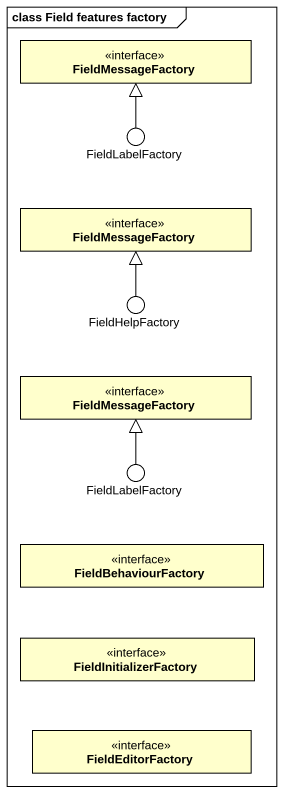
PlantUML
@startuml
mainframe class Field features factory
allowmixing
hide circle
hide empty members
interface FieldMessageFactory
() FieldLabelFactory
interface "FieldMessageFactory" as FieldMessageFactory_2
() FieldHelpFactory
interface "FieldMessageFactory" as FieldMessageFactory_3
() "FieldLabelFactory" as FieldLabelFactory_2
interface FieldBehaviourFactory
interface FieldInitializerFactory
interface FieldEditorFactory
FieldLabelFactory -up-|> FieldMessageFactory
FieldHelpFactory -up-|> FieldMessageFactory_2
FieldLabelFactory_2 -up-|> FieldMessageFactory_3
@enduml
